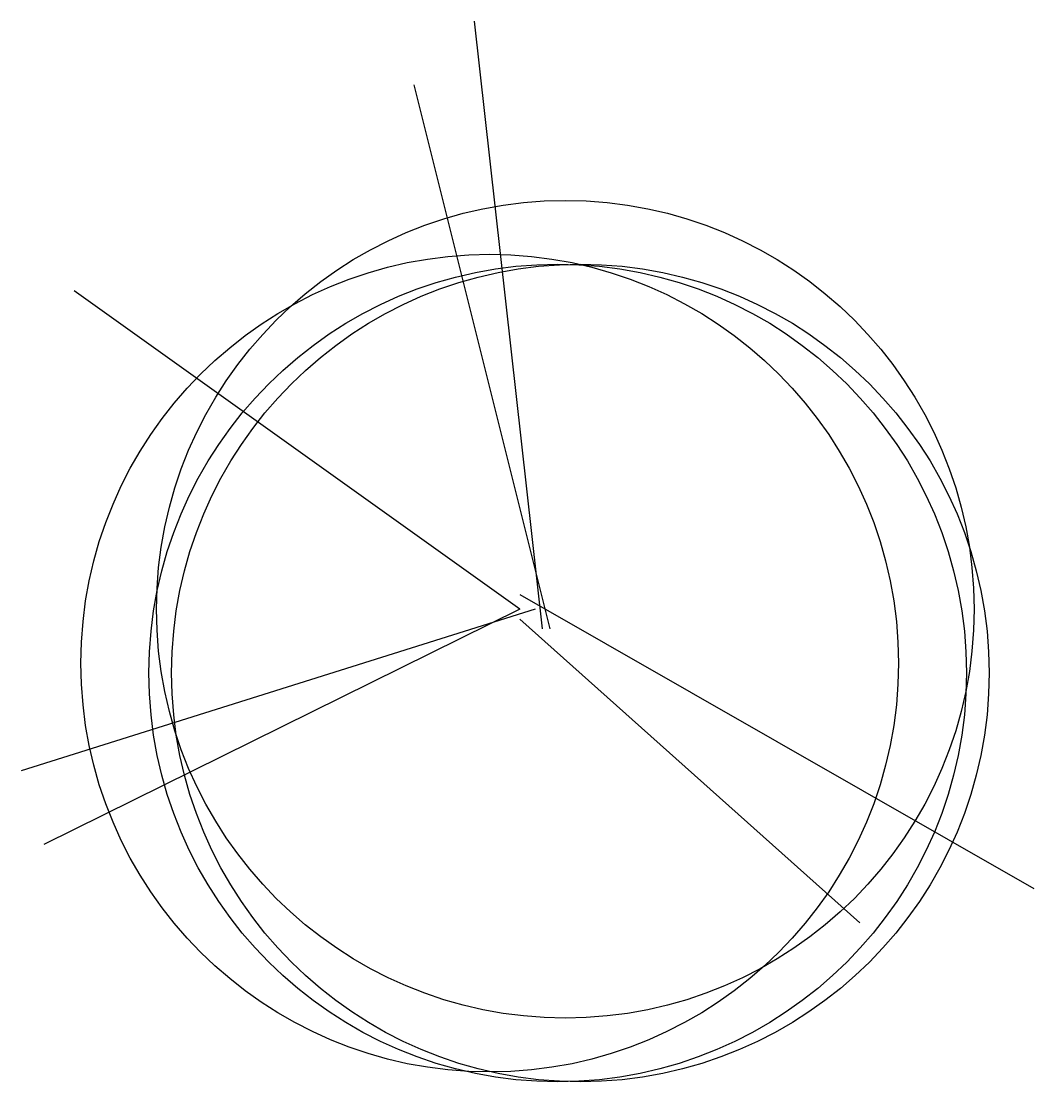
# Model space of a CAD drawing. Extents: x 138.33 to 142.63, y -11.04 to -6.54.
import ezdxf

# ---------------------------------------------------------------- set-up
doc = ezdxf.new("R2010")
doc.units = 0
doc.header["$MEASUREMENT"] = 0
doc.layers.add('J', color=11, linetype='CONTINUOUS')

msp = doc.modelspace()

# ---------------------------------------------------------------- linework, layer by layer
at = {"layer": 'J'}
for p, q in [((140.5477, -9.1219), (140.2591, -6.5431)), ((140.5798, -9.1219), (140.0025, -6.8134)), ((140.4515, -9.0387), (138.5593, -7.6869)), ((140.4515, -8.9763), (142.6324, -10.2241)), ((140.5157, -9.0387), (138.3348, -9.725)), ((140.4515, -9.0387), (138.431, -10.0369)), ((140.4515, -9.0803), (141.8948, -10.3697))]:
    msp.add_line(p, q, dxfattribs=at)
for centre in [(140.644, -9.0387), (140.3232, -9.2674), (140.6119, -9.309), (140.7081, -9.309)]:
    msp.add_circle(centre, 1.735, dxfattribs=at)

doc.saveas('drawing.dxf')
